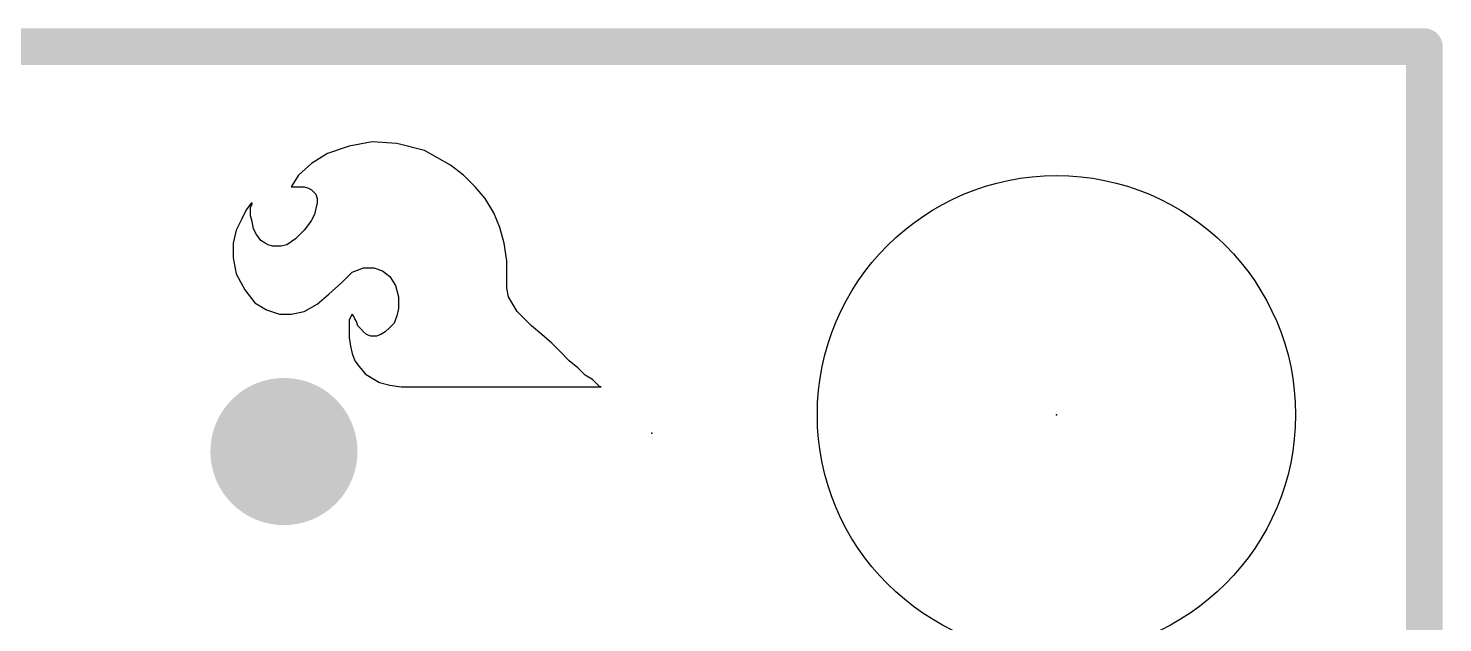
# Model space of a CAD drawing. Extents: x -30 to 77, y -16 to 20.
# Drawn here: x 10.68 to 20.45, y 16.34 to 20.45 of the extents above; entities that cross this region are included whole.
import ezdxf

# ---------------------------------------------------------------- set-up
doc = ezdxf.new("R2010")
doc.units = 0
for name, color, linetype in [('1', 22, 'CONTINUOUS'), ('16', 175, 'CONTINUOUS'), ('18', 82, 'CONTINUOUS'), ('20', 7, 'CONTINUOUS'), ('21', 251, 'CONTINUOUS'), ('23', 7, 'CONTINUOUS')]:
    doc.layers.add(name, color=color, linetype=linetype)

# ---------------------------------------------------------------- blocks, each defined once
blk = doc.blocks.new('ROUNDV')
at = {"const_width": 0.5}
blk.add_lwpolyline([(0, -0.25, 1), (0, 0.25, 1), (0, -0.25)], format="xyb", dxfattribs=at)

msp = doc.modelspace()

# ---------------------------------------------------------------- linework, layer by layer
at = {"layer": '1', "const_width": 0.254}
for points in [[(0, 20.32), (20.32, 20.32)], [(20.32, 20.32), (20.32, 0)]]:
    msp.add_lwpolyline(points, dxfattribs=at)
at = {"layer": '1', "const_width": 0.127}
for points in [[(20.3835, 20.32, 1), (20.2565, 20.32)], [(20.32, 20.2565, 1), (20.32, 20.3835)]]:
    msp.add_lwpolyline(points, format="xyb", dxfattribs=at)
at = {"layer": '16', "const_width": 0.254}
for points in [[(0, 20.32), (20.32, 20.32)], [(20.32, 20.32), (20.32, 0)]]:
    msp.add_lwpolyline(points, dxfattribs=at)
at = {"layer": '16', "const_width": 0.127}
for points in [[(20.3835, 20.32, 1), (20.2565, 20.32)], [(20.32, 20.2565, 1), (20.32, 20.3835)]]:
    msp.add_lwpolyline(points, format="xyb", dxfattribs=at)
at = {"layer": '20', "const_width": 0.254}
for points in [[(20.32, 20.32), (0, 20.32)], [(20.32, 0), (20.32, 20.32)]]:
    msp.add_lwpolyline(points, dxfattribs=at)
at = {"layer": '20', "const_width": 0.127}
for points in [[(20.3835, 20.32, 1), (20.2565, 20.32)], [(20.32, 20.2565, 1), (20.32, 20.3835)]]:
    msp.add_lwpolyline(points, format="xyb", dxfattribs=at)
at = {"layer": '20'}
msp.add_circle((17.78, 17.78), 1.651, dxfattribs=at)
at = {"layer": '21'}
for p, q in [((12.896, 19.633), (12.746, 19.583)), ((13.056, 19.663), (12.896, 19.633)), ((13.226, 19.653), (13.056, 19.663)), ((13.416, 19.603), (13.226, 19.653)), ((12.746, 19.583), (12.636, 19.513)), ((13.596, 19.503), (13.416, 19.603)), ((12.636, 19.513), (12.546, 19.433)), ((13.686, 19.433), (13.596, 19.503)), ((12.546, 19.433), (12.496, 19.353)), ((12.496, 19.353), (12.506, 19.353)), ((12.506, 19.353), (12.586, 19.353)), ((12.586, 19.353), (12.616, 19.343)), ((12.616, 19.343), (12.636, 19.333)), ((13.766, 19.353), (13.686, 19.433)), ((13.836, 19.273), (13.766, 19.353)), ((12.226, 19.243), (12.216, 19.233)), ((12.226, 19.233), (12.226, 19.243)), ((12.636, 19.333), (12.666, 19.303)), ((12.666, 19.303), (12.676, 19.273)), ((12.676, 19.243), (12.666, 19.203)), ((12.676, 19.273), (12.676, 19.243)), ((13.896, 19.173), (13.836, 19.273)), ((12.186, 19.193), (12.156, 19.133)), ((12.216, 19.233), (12.186, 19.193)), ((12.216, 19.213), (12.226, 19.233)), ((12.216, 19.153), (12.216, 19.213)), ((12.226, 19.113), (12.216, 19.153)), ((12.656, 19.163), (12.636, 19.123)), ((12.666, 19.203), (12.656, 19.163)), ((13.936, 19.073), (13.896, 19.173)), ((12.116, 19.053), (12.096, 18.963)), ((12.156, 19.133), (12.116, 19.053)), ((12.236, 19.063), (12.226, 19.113)), ((12.256, 19.023), (12.236, 19.063)), ((12.586, 19.053), (12.556, 19.023)), ((12.616, 19.093), (12.586, 19.053)), ((12.636, 19.123), (12.616, 19.093)), ((13.966, 18.963), (13.936, 19.073)), ((12.096, 18.963), (12.096, 18.863)), ((12.286, 18.983), (12.256, 19.023)), ((12.316, 18.963), (12.286, 18.983)), ((12.336, 18.953), (12.316, 18.963)), ((12.366, 18.943), (12.336, 18.953)), ((12.466, 18.953), (12.426, 18.943)), ((12.496, 18.973), (12.466, 18.953)), ((12.526, 18.993), (12.496, 18.973)), ((12.556, 19.023), (12.526, 18.993)), ((13.986, 18.843), (13.966, 18.963)), ((12.096, 18.863), (12.116, 18.753)), ((12.426, 18.943), (12.366, 18.943)), ((12.116, 18.753), (12.176, 18.643)), ((12.846, 18.693), (12.916, 18.763)), ((12.916, 18.763), (12.996, 18.793)), ((12.996, 18.793), (13.066, 18.793)), ((13.066, 18.793), (13.126, 18.773)), ((13.126, 18.773), (13.176, 18.733)), ((13.986, 18.653), (13.986, 18.843)), ((12.756, 18.613), (12.846, 18.693)), ((13.176, 18.733), (13.216, 18.673)), ((13.216, 18.673), (13.236, 18.593)), ((12.176, 18.643), (12.246, 18.553)), ((12.676, 18.543), (12.756, 18.613)), ((13.236, 18.593), (13.236, 18.513)), ((13.996, 18.593), (13.986, 18.653)), ((14.026, 18.543), (13.996, 18.593)), ((12.246, 18.553), (12.326, 18.503)), ((12.326, 18.503), (12.416, 18.473)), ((12.416, 18.473), (12.496, 18.473)), ((12.496, 18.473), (12.586, 18.493)), ((12.586, 18.493), (12.676, 18.543)), ((12.916, 18.473), (12.906, 18.453)), ((12.926, 18.463), (12.916, 18.473)), ((12.936, 18.443), (12.926, 18.463)), ((13.226, 18.463), (13.206, 18.413)), ((13.236, 18.513), (13.226, 18.463)), ((14.056, 18.493), (14.026, 18.543)), ((14.106, 18.443), (14.056, 18.493)), ((12.906, 18.453), (12.896, 18.433)), ((12.896, 18.433), (12.896, 18.313)), ((12.946, 18.423), (12.936, 18.443)), ((12.956, 18.393), (12.946, 18.423)), ((12.976, 18.373), (12.956, 18.393)), ((12.996, 18.353), (12.976, 18.373)), ((13.176, 18.383), (13.146, 18.353)), ((13.206, 18.413), (13.176, 18.383)), ((14.156, 18.393), (14.106, 18.443)), ((14.226, 18.333), (14.156, 18.393)), ((12.896, 18.313), (12.906, 18.253)), ((13.016, 18.333), (12.996, 18.353)), ((13.046, 18.323), (13.016, 18.333)), ((13.086, 18.323), (13.046, 18.323)), ((13.116, 18.333), (13.086, 18.323)), ((13.146, 18.353), (13.116, 18.333)), ((14.296, 18.273), (14.226, 18.333)), ((14.356, 18.213), (14.296, 18.273)), ((12.906, 18.253), (12.916, 18.203)), ((12.916, 18.203), (12.936, 18.153)), ((14.416, 18.153), (14.356, 18.213)), ((12.936, 18.153), (12.966, 18.113)), ((12.966, 18.113), (13.006, 18.063)), ((14.476, 18.103), (14.416, 18.153)), ((14.526, 18.053), (14.476, 18.103)), ((13.006, 18.063), (13.056, 18.033)), ((13.056, 18.033), (13.106, 18.003)), ((13.106, 18.003), (13.176, 17.983)), ((13.176, 17.983), (13.256, 17.973)), ((13.256, 17.973), (14.636, 17.973)), ((14.576, 18.023), (14.526, 18.053)), ((14.606, 17.993), (14.576, 18.023)), ((14.626, 17.973), (14.606, 17.993)), ((14.636, 17.973), (14.626, 17.973))]:
    msp.add_line(p, q, dxfattribs=at)
at = {"layer": '23'}
for p in [(17.78, 17.78), (14.986, 17.653)]:
    msp.add_point(p, dxfattribs=at)

# ---------------------------------------------------------------- block references
at = {"layer": '18', "xscale": 1.016, "yscale": 1.016}
msp.add_blockref('ROUNDV', (12.446, 17.526), dxfattribs=at)
msp.add_blockref('ROUNDV', (12.446, 17.526), dxfattribs=at)

doc.saveas('drawing.dxf')
